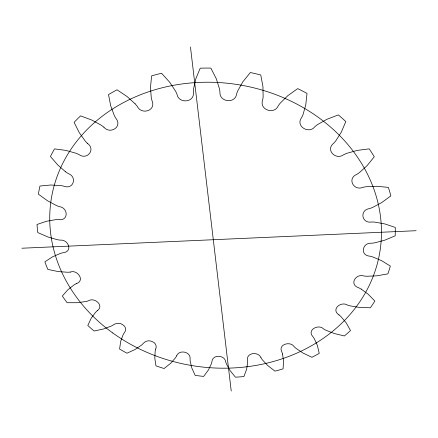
<?xml version="1.0" encoding="UTF-8"?>
<svg xmlns="http://www.w3.org/2000/svg" width="438" height="438" viewBox="0 0 438 438"><rect width="100%" height="100%" fill="white"/><g stroke="black" fill="none" stroke-linecap="round" stroke-linejoin="round"><path stroke-width="0.66" d="M155.731 349.059C157.045 346.195 155.463 342.625 152.424 341.728M176.602 355.88C179.054 349.25 190.941 351.659 190.081 358.87A26.707 20.728 7.4 0 0 190.185 361.169L191.811 367.98L195.151 375.366A179.887 154.012 9 0 0 203.659 376.401L208.411 369.995L211.379 363.737A26.674 20.695 9.6 0 0 211.943 361.514C212.638 354.15 224.814 354.9 225.718 361.826A26.91 20.958 5 0 0 226.484 364.082L230.038 370.51L235.409 377.178A179.887 154.012 9 0 0 243.917 376.554L246.627 369.272L247.656 362.478A26.723 20.745 7.1 0 0 247.552 360.162C246.123 352.448 258.595 351.309 260.988 357.758M97.356 310.673C104.545 305.664 94.526 296.926 88.509 300.769A28.213 22.513 19.5 0 1 85.799 301.536L77.181 302.724L67.129 302.713A179.887 154.012 9 0 1 62.338 296.022L67.934 289.677L74.093 284.875A27.665 21.845 17.3 0 1 76.48 283.589M76.48 283.594C85.311 280.577 77.466 269.326 70.37 272.069M21.9 248.226L416.1 230.711M152.074 341.574C149.106 339.948 145.268 340.95 143.182 343.523A27.123 21.21 14.6 0 1 141.397 345.221L135.074 349.486L126.987 353.209A179.887 154.012 9 0 1 119.596 349.053L120.691 341.361L123.062 334.818A26.844 20.882 12.4 0 1 124.288 332.787C126.385 330.487 125.98 326.54 123.116 325.051M361.224 289.113L368.248 294.265L374.84 301.021A179.887 154.012 9 0 1 370.351 307.783L359.625 307.438L350.362 305.921A29.226 23.827 -4.7 0 1 347.411 305.034C340.873 300.928 330.663 309.584 339.001 314.911M122.81 324.832C120.1 322.565 116.043 322.948 113.289 324.919A27.599 21.763 17 0 1 110.995 326.195L103.363 329.042L94.082 331.013A179.887 154.012 9 0 1 87.808 325.489L91.181 318.251L95.511 312.393A27.172 21.265 14.9 0 1 97.351 310.673M65.536 171.745L57.893 165.104L50.452 156.519A179.887 154.012 9 0 1 54.515 148.887L65.864 150.393L75.758 153.169A30.594 25.847 26.2 0 1 78.922 154.532C87.031 160.522 96.125 149.435 87.43 143.363M103.877 127.195C110.228 134.751 122.843 126.702 115.856 118.298A32.188 29.242 27 0 1 114.209 115.309L110.699 105.799L108.52 94.619A179.887 154.012 9 0 1 117.023 89.806L127.151 96.59L135.063 103.751M282.543 354.063L283.55 361.043L283.068 368.845A179.887 154.012 9 0 1 274.949 371.134L267.744 365.544L262.389 359.85A27.282 21.396 2.5 0 1 260.982 357.764M190.459 46.948L231.231 391.052M70.37 272.075A28.935 23.438 21.8 0 1 67.364 272.239L58.177 271.565L47.835 269.408A179.887 154.012 9 0 1 44.879 261.831L52.533 256.827L60.291 253.465A28.295 22.617 19.7 0 1 63.121 252.721C73.239 251.773 68.416 239.241 60.263 240.133A29.718 24.517 24 0 1 57.121 239.646L47.857 236.969L37.805 232.583A179.887 154.012 9 0 1 37.006 224.491L46.412 221.278L55.418 219.706A29.028 23.564 22.1 0 1 58.555 219.602C68.788 221.206 68.372 207.716 59.349 206.637A30.501 25.7 26 0 1 56.261 205.455L47.49 200.746L38.385 194.165A179.887 154.012 9 0 1 39.968 186.024L50.671 185.011L60.433 185.52A29.811 24.654 24.3 0 1 63.691 186.139C73.19 190.119 77.69 177.1 68.366 173.612A31.218 26.937 27.5 0 1 65.536 171.745M87.43 143.368A31.799 28.152 28.1 0 1 85.087 140.872L79.223 132.566L74.121 122.383A179.887 154.012 9 0 1 80.576 115.862L91.761 120.045L101.052 125.109A31.301 27.09 27.6 0 1 103.883 127.19M135.063 103.751A31.859 28.295 28.1 0 1 137.308 106.45C141.638 115.254 156.404 110.666 152.008 100.663A32.368 30.085 22.4 0 1 151.23 97.367L150.502 87.277L151.603 75.878A179.887 154.012 9 0 1 161.578 73.277L169.741 82.311L175.55 91.159A32.22 29.362 26.7 0 1 177.001 94.307C178.726 104.063 194.948 102.596 193.344 92.232A32.401 30.512 12.2 0 1 193.541 88.859L195.77 78.939L200.21 68.191A179.887 154.012 9 0 1 210.864 68.098L216.29 78.78L219.438 88.69A32.379 30.167 21.5 0 1 219.942 92.062C219.088 102.153 235.305 104.091 236.619 93.951A32.396 30.364 -0.1 0 1 237.796 90.765L242.871 81.78L250.344 72.538A179.887 154.012 9 0 1 260.763 75.002L262.942 86.516L263.134 96.732A32.401 30.529 10.6 0 1 262.647 100.078C258.962 109.801 274.429 114.991 278.272 105.788A32.303 29.702 -7.3 0 1 280.331 103.023L287.837 95.659L297.709 88.624A179.887 154.012 9 0 1 307.011 93.42L305.784 104.857L303.019 114.597A32.39 30.31 -1.3 0 1 301.585 117.663C295.152 126.117 309.014 134.526 314.911 126.67A32.018 28.716 -9.9 0 1 317.676 124.529L326.945 119.278L338.35 114.904A179.887 154.012 9 0 1 345.796 121.567L341.355 132.068L335.946 140.625A32.281 29.598 -7.8 0 1 333.707 143.193C325.073 149.971 335.908 160.598 343.753 154.674A31.531 27.55 -10 0 1 346.978 153.273L357.222 150.409L369.19 148.854A179.887 154.012 9 0 1 374.271 156.755L367.121 165.619L359.598 172.452A31.974 28.579 -10 0 1 356.762 174.368C346.808 178.507 353.762 191.302 362.932 187.327A30.868 26.313 -8.8 0 1 366.354 186.719L376.757 186.265L388.364 187.404A179.887 154.012 9 0 1 390.849 195.874L381.679 202.608L372.716 207.382A31.459 27.402 -9.9 0 1 369.524 208.57C359.379 209.961 361.531 223.741 371.605 222A30.113 25.092 -7 0 1 374.977 222.148L384.799 223.922L395.257 227.426A179.887 154.012 9 0 1 395.169 235.825L384.75 240.183L375.054 242.772A30.78 26.16 -8.6 0 1 371.736 243.216C362.363 242.198 359.538 255.464 369.869 256.175A29.319 23.959 -4.9 0 1 372.973 257.013L381.618 260.681L390.335 266.074A179.887 154.012 9 0 1 387.876 273.865L376.965 275.809L367.197 276.258A30.014 24.95 -6.8 0 1 363.973 275.995C355.935 273.153 348.801 284.541 358.558 287.711A28.563 22.951 -2.6 0 1 361.219 289.113M339.007 314.906A27.89 22.114 -0.2 0 1 341.103 316.745L346.239 322.932L350.493 330.52A179.887 154.012 9 0 1 344.377 335.957L334.402 333.553L326.113 330.329A28.475 22.842 -2.3 0 1 323.578 328.927C318.552 323.644 306.671 329.989 312.82 336.537A27.342 21.462 2.2 0 1 314.287 338.667L317.38 345.456L319.242 353.373A179.887 154.012 9 0 1 311.911 357.293L303.151 353.127L296.192 348.506A27.813 22.026 0.1 0 1 294.183 346.699C290.476 340.797 277.955 344.29 281.749 351.774A26.948 21.002 4.7 0 1 282.543 354.063M176.607 355.886A26.811 20.849 12.1 0 1 175.403 357.895L170.656 363.305L164.097 368.511A179.887 154.012 9 0 1 155.961 365.872L154.795 358.142L155.156 351.281A26.685 20.701 9.9 0 1 155.725 349.059M112.741 332.957A166.413 142.345 9 0 0 379.719 252.737A166.413 142.345 9 0 0 154.335 89.938A166.413 142.345 9 0 0 112.741 332.957"/></g></svg>
